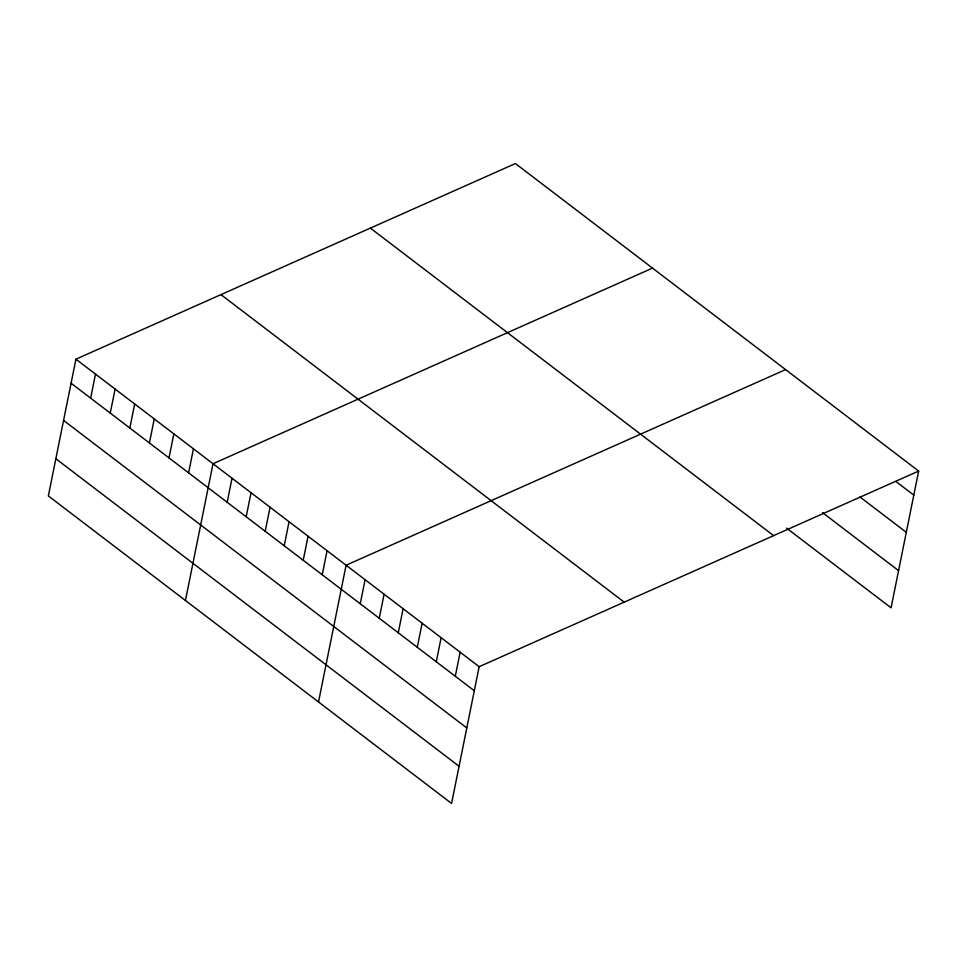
<?xml version="1.0" encoding="UTF-8"?>
<svg xmlns="http://www.w3.org/2000/svg" width="967" height="967" viewBox="0 0 967 967"><rect width="100%" height="100%" fill="white"/><g stroke="black" fill="none" stroke-linecap="round" stroke-linejoin="round"><path stroke-width="1.45" d="M75.922 359.18L48.35 495.926L451.577 803.456L479.148 666.698L918.65 471.074L515.423 163.544L75.922 359.18L479.148 666.698M90.656 398.15L95.503 374.108M110.25 413.09L115.097 389.048M129.832 428.03L134.679 403.988M149.414 442.971L154.261 418.929M169.007 457.899L173.855 433.857M188.589 472.839L193.436 448.797M185.446 600.483L213.018 463.737L652.52 268.113M227.185 502.272L232.032 478.23M246.186 516.777L251.033 492.735M265.2 531.27L270.047 507.228M284.213 545.775L289.06 521.721M303.215 560.268L308.062 536.226M322.229 574.761L327.076 550.719M318.518 701.969L346.089 565.224L785.591 369.599M360.244 603.759L365.091 579.716M379.257 618.264L384.104 594.209M398.271 632.756L403.118 608.714M417.273 647.249L422.12 623.207M436.286 661.754L441.133 637.712M455.288 676.247L460.147 652.205M918.65 471.074L891.078 607.82L786.522 528.091M895.986 481.53L913.803 495.128M859.965 496.978L906.309 532.321M822.542 512.643L898.573 570.639M370.385 228.103L773.612 535.633M220.96 294.621L624.186 602.151M71.075 383.222L474.301 690.752M63.58 420.415L466.807 727.946M55.844 458.733L459.071 766.263"/></g></svg>
